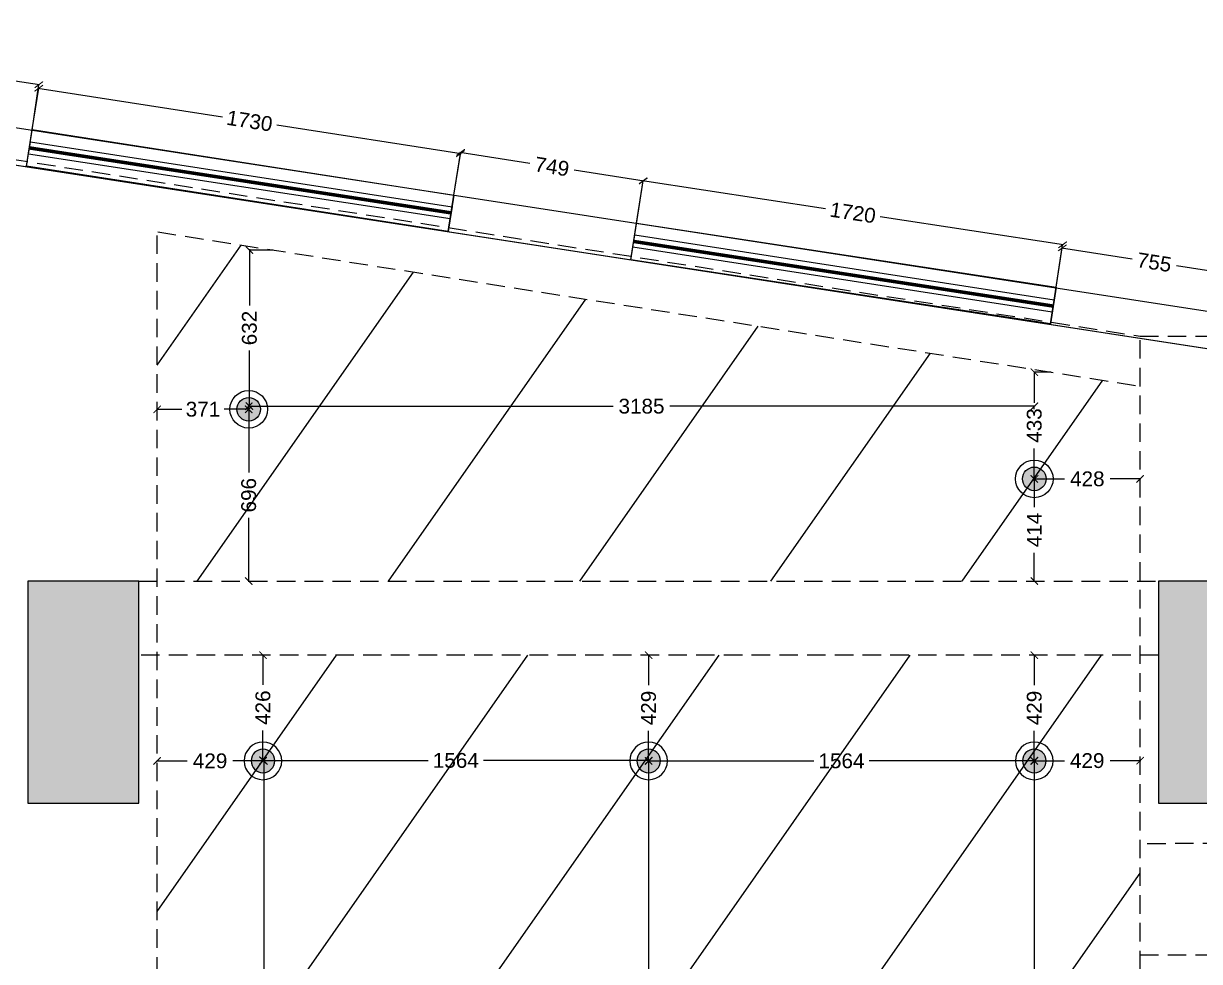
# Model space of a CAD drawing. Header units: millimetres. Extents: x 1464389 to 1998638, y -29162 to 256806.
# Drawn here: x 1771676 to 1776443, y 210751 to 214553 of the extents above; entities that cross this region are included whole.
import ezdxf

# ---------------------------------------------------------------- set-up
doc = ezdxf.new("R2010")
doc.units = ezdxf.units.MM
doc.header["$LTSCALE"] = 15
doc.header["$PDMODE"] = 35
doc.linetypes.add('DASHED2', pattern=[0.375, 0.25, -0.125])
doc.layers.get('0').update_dxf_attribs({"lineweight": 5})
for name, color, linetype in [('0_COVE_loop', 30, 'Continuous'), ('A-WNDW', 4, 'Continuous'), ('GFC Walls', 14, 'Continuous'), ('S-col-3', 3, 'Continuous')]:
    doc.layers.add(name, color=color, linetype=linetype)
doc.layers.add('Hatch', color=252, linetype='Continuous', lineweight=15)
doc.styles.add('ARIAL', font='arial.ttf')
doc.dimstyles.new('SC-25', dxfattribs={"dimtxt": 60, "dimasz": 30, "dimexe": 0, "dimexo": 0, "dimgap": 25, "dimtad": 0, "dimdec": 0, "dimzin": 0, "dimdsep": 46, "dimtxsty": 'ARIAL', "dimblk": 'ARCHTICK', "dimcen": 0.09, "dimdle": 3, "dimclrd": 251, "dimclre": 251, "dimclrt": 1, "dimadec": 0, "dimazin": 0, "dimtfac": 1, "dimtdec": 0, "dimtofl": 0, "dimtmove": 0, "dimatfit": 2, "dimfxl": 100, "dimtolj": 1, "dimtzin": 0, "dimarcsym": 0})

# ---------------------------------------------------------------- blocks, each defined once
blk = doc.blocks.new('_ArchTick')
at = {"color": 0, "linetype": 'ByBlock', "const_width": 0.15}
blk.add_lwpolyline([(-0.5, -0.5), (0.5, 0.5)], dxfattribs=at)
blk = doc.blocks.new('*D1273')
at = {"color": 251, "lineweight": -2, "transparency": 16777216}
for p, q in [((1770979.3, 214228.3), (1771006.3, 214412.3)), ((1771003.3, 214412.7), (1771282.3, 214371.8)), ((1771741.2, 214304.4), (1771462.2, 214345.3)), ((1771711.2, 214120.8), (1771738.2, 214304.8))]:
    blk.add_line(p, q, dxfattribs=at)
at = {"layer": 'Defpoints', "color": 0, "transparency": 16777216}
for p in [(1771738.2, 214304.8), (1770979.3, 214228.3), (1771711.2, 214120.8)]:
    blk.add_point(p, dxfattribs=at)
at = {"color": 251, "lineweight": -2, "transparency": 16777216, "xscale": 30, "yscale": 30, "zscale": 30}
for p, rotation in [((1771006.3, 214412.3), 171.6461493205885), ((1771738.2, 214304.8), 351.6461493205885)]:
    blk.add_blockref('_ArchTick', p, dxfattribs=dict(at, rotation=rotation))
at = {"color": 1, "transparency": 16777216, "insert": (1771372.2, 214358.5), "char_height": 60, "attachment_point": 5, "rotation": 351.6461, "style": 'ARIAL'}
blk.add_mtext('\\A1;740', dxfattribs=at)
blk = doc.blocks.new('*D1274')
at = {"color": 251, "lineweight": -2, "transparency": 16777216}
for p, q in [((1771711.5, 214122.5), (1771737.5, 214290.2)), ((1771734.5, 214290.7), (1772481.9, 214174.8)), ((1773450, 214024.7), (1772702.6, 214140.6)), ((1773421, 213857.4), (1773447, 214025.2))]:
    blk.add_line(p, q, dxfattribs=at)
at = {"layer": 'Defpoints', "color": 0, "transparency": 16777216}
for p in [(1771711.5, 214122.5), (1773447, 214025.2), (1773421, 213857.4)]:
    blk.add_point(p, dxfattribs=at)
at = {"color": 251, "lineweight": -2, "transparency": 16777216, "xscale": 30, "yscale": 30, "zscale": 30}
for p, rotation in [((1771737.5, 214290.2), 171.1865083615239), ((1773447, 214025.2), 351.1865083615239)]:
    blk.add_blockref('_ArchTick', p, dxfattribs=dict(at, rotation=rotation))
at = {"color": 1, "transparency": 16777216, "insert": (1772592.3, 214157.7), "char_height": 60, "attachment_point": 5, "rotation": 351.1865, "style": 'ARIAL'}
blk.add_mtext('\\A1;1730', dxfattribs=at)
blk = doc.blocks.new('*D1275')
at = {"color": 251, "lineweight": -2, "transparency": 16777216}
for p, q in [((1773421, 213857.4), (1773448.3, 214030.6)), ((1773445.3, 214031.1), (1773728.3, 213986.6)), ((1774191.4, 213913.8), (1773908.3, 213958.3)), ((1774161.2, 213741.1), (1774188.4, 213914.3))]:
    blk.add_line(p, q, dxfattribs=at)
at = {"layer": 'Defpoints', "color": 0, "transparency": 16777216}
for p in [(1774188.4, 213914.3), (1773421, 213857.4), (1774161.2, 213741.1)]:
    blk.add_point(p, dxfattribs=at)
at = {"color": 251, "lineweight": -2, "transparency": 16777216, "xscale": 30, "yscale": 30, "zscale": 30}
for p, rotation in [((1773448.3, 214030.6), 171.0693466105839), ((1774188.4, 213914.3), 351.0693466105839)]:
    blk.add_blockref('_ArchTick', p, dxfattribs=dict(at, rotation=rotation))
at = {"color": 1, "transparency": 16777216, "insert": (1773818.3, 213972.5), "char_height": 60, "attachment_point": 5, "rotation": 351.0693, "style": 'ARIAL'}
blk.add_mtext('\\A1;749', dxfattribs=at)
blk = doc.blocks.new('*D1276')
at = {"color": 251, "lineweight": -2, "transparency": 16777216}
for p, q in [((1774161.5, 213743.3), (1774187.8, 213915.4)), ((1774184.9, 213915.9), (1774927.7, 213802.4)), ((1775891.4, 213655.3), (1775148.5, 213768.7)), ((1775862.1, 213483.7), (1775888.4, 213655.7))]:
    blk.add_line(p, q, dxfattribs=at)
at = {"layer": 'Defpoints', "color": 0, "transparency": 16777216}
for p in [(1774161.5, 213743.3), (1775888.4, 213655.7), (1775862.1, 213483.7)]:
    blk.add_point(p, dxfattribs=at)
at = {"color": 251, "lineweight": -2, "transparency": 16777216, "xscale": 30, "yscale": 30, "zscale": 30}
for p, rotation in [((1774187.8, 213915.4), 171.3183478215825), ((1775888.4, 213655.7), 351.3183478215824)]:
    blk.add_blockref('_ArchTick', p, dxfattribs=dict(at, rotation=rotation))
at = {"color": 1, "transparency": 16777216, "insert": (1775038.1, 213785.6), "char_height": 60, "attachment_point": 5, "rotation": 351.3183, "style": 'ARIAL'}
blk.add_mtext('\\A1;1720', dxfattribs=at)
blk = doc.blocks.new('*D1277')
at = {"color": 251, "lineweight": -2, "transparency": 16777216}
for p, q in [((1775862.1, 213483.7), (1775887.2, 213643.2)), ((1775884.2, 213643.6), (1776169.9, 213598.7)), ((1776636, 213525.5), (1776350.3, 213570.4)), ((1776608, 213366.5), (1776633, 213525.9))]:
    blk.add_line(p, q, dxfattribs=at)
at = {"layer": 'Defpoints', "color": 0, "transparency": 16777216}
for p in [(1776633, 213525.9), (1775862.1, 213483.7), (1776608, 213366.5)]:
    blk.add_point(p, dxfattribs=at)
at = {"color": 251, "lineweight": -2, "transparency": 16777216, "xscale": 30, "yscale": 30, "zscale": 30}
for p, rotation in [((1775887.2, 213643.2), 171.0695210684895), ((1776633, 213525.9), 351.0695210684895)]:
    blk.add_blockref('_ArchTick', p, dxfattribs=dict(at, rotation=rotation))
at = {"color": 1, "transparency": 16777216, "insert": (1776260.1, 213584.6), "char_height": 60, "attachment_point": 5, "rotation": 351.0695, "style": 'ARIAL'}
blk.add_mtext('\\A1;755', dxfattribs=at)
blk = doc.blocks.new('mot cob 12w')
h = blk.add_hatch(color=219)
h.dxf.hatch_style = 1
h.set_gradient(color1=(100, 33, 101), color2=(248, 215, 49), name='HEMISPHERICAL')
h.paths.add_polyline_path([(-161097.6, 77016.2, 1), (-161193.2, 77016.2, 1)])
for radius in [76.2, 47.8]:
    blk.add_circle((-161145.4, 77016.2), radius)
blk = doc.blocks.new('LIGHTS 12W')
for p in [(1133058.3, 80107.2), (1136243.1, 79825.1)]:
    blk.add_blockref('mot cob 12w', p)
at = {"xscale": -1, "rotation": 359.9999999999894}
for p in [(810825.2, 78682), (812388.7, 78682), (813952.3, 78682)]:
    blk.add_blockref('mot cob 12w', p, dxfattribs=at)
blk = doc.blocks.new('*D462')
at = {"layer": '0_COVE_loop', "color": 251, "lineweight": -2, "transparency": 16777216}
for p, q in [((979704.9, -240899.8), (981185.5, -240899.8)), ((979707.9, -240912.2), (979707.9, -240899.8)), ((982895.7, -240899.8), (981415.1, -240899.8)), ((982892.7, -240912.2), (982892.7, -240899.8))]:
    blk.add_line(p, q, dxfattribs=at)
at = {"layer": 'Defpoints', "color": 0, "transparency": 16777216}
for p in [(979707.9, -240912.2), (982892.7, -240899.8), (982892.7, -240912.2)]:
    blk.add_point(p, dxfattribs=at)
at = {"layer": '0_COVE_loop', "color": 251, "lineweight": -2, "transparency": 16777216, "xscale": 30, "yscale": 30, "zscale": 30, "rotation": 180}
blk.add_blockref('_ArchTick', (979707.9, -240899.8), dxfattribs=at)
at = {"layer": '0_COVE_loop', "color": 251, "lineweight": -2, "transparency": 16777216, "xscale": 30, "yscale": 30, "zscale": 30}
blk.add_blockref('_ArchTick', (982892.7, -240899.8), dxfattribs=at)
at = {"layer": '0_COVE_loop', "color": 1, "transparency": 16777216, "insert": (981300.3, -240899.8), "char_height": 60, "attachment_point": 5, "style": 'ARIAL'}
blk.add_mtext('\\A1;3185', dxfattribs=at)
blk = doc.blocks.new('*D463')
at = {"layer": '0_COVE_loop', "color": 251, "lineweight": -2, "transparency": 16777216}
for p, q in [((979707.9, -240909.2), (979707.9, -241168.9)), ((979707.9, -240912.2), (979707.9, -240912.2)), ((979707.9, -241611.5), (979707.9, -241351.8)), ((979707.9, -241608.5), (979707.9, -241608.5))]:
    blk.add_line(p, q, dxfattribs=at)
at = {"layer": 'Defpoints', "color": 0, "transparency": 16777216}
for p in [(979707.9, -240912.2), (979707.9, -241608.5), (979707.9, -241608.5)]:
    blk.add_point(p, dxfattribs=at)
at = {"layer": '0_COVE_loop', "color": 251, "lineweight": -2, "transparency": 16777216, "xscale": 30, "yscale": 30, "zscale": 30}
for p, rotation in [((979707.9, -240912.2), 90), ((979707.9, -241608.5), 270)]:
    blk.add_blockref('_ArchTick', p, dxfattribs=dict(at, rotation=rotation))
at = {"layer": '0_COVE_loop', "color": 1, "transparency": 16777216, "insert": (979707.9, -241260.4), "char_height": 60, "attachment_point": 5, "rotation": 90, "style": 'ARIAL'}
blk.add_mtext('\\A1;696', dxfattribs=at)
blk = doc.blocks.new('*D464')
at = {"layer": '0_COVE_loop', "color": 251, "lineweight": -2, "transparency": 16777216}
for p, q in [((979710.7, -240263.7), (979710.7, -240491.6)), ((979807.1, -240266.7), (979710.7, -240266.7)), ((979710.7, -240901.8), (979710.7, -240673.9)), ((979707.9, -240898.8), (979710.7, -240898.8))]:
    blk.add_line(p, q, dxfattribs=at)
at = {"layer": 'Defpoints', "color": 0, "transparency": 16777216}
for p in [(979710.7, -240266.7), (979807.1, -240266.7), (979707.9, -240898.8)]:
    blk.add_point(p, dxfattribs=at)
at = {"layer": '0_COVE_loop', "color": 251, "lineweight": -2, "transparency": 16777216, "xscale": 30, "yscale": 30, "zscale": 30}
for p, rotation in [((979710.7, -240266.7), 90), ((979710.7, -240898.8), 270)]:
    blk.add_blockref('_ArchTick', p, dxfattribs=dict(at, rotation=rotation))
at = {"layer": '0_COVE_loop', "color": 1, "transparency": 16777216, "insert": (979710.7, -240582.8), "char_height": 60, "attachment_point": 5, "rotation": 90, "style": 'ARIAL'}
blk.add_mtext('\\A1;632', dxfattribs=at)
blk = doc.blocks.new('*D465')
at = {"layer": '0_COVE_loop', "color": 251, "lineweight": -2, "transparency": 16777216}
for p, q in [((979333.7, -240912.2), (979436.8, -240912.2)), ((979710.9, -240912.2), (979607.8, -240912.2))]:
    blk.add_line(p, q, dxfattribs=at)
at = {"layer": 'Defpoints', "color": 0, "transparency": 16777216}
for p in [(979336.7, -240912.2), (979336.7, -240912.2), (979707.9, -240912.2)]:
    blk.add_point(p, dxfattribs=at)
at = {"layer": '0_COVE_loop', "color": 251, "lineweight": -2, "transparency": 16777216, "xscale": 30, "yscale": 30, "zscale": 30, "rotation": 180}
blk.add_blockref('_ArchTick', (979336.7, -240912.2), dxfattribs=at)
at = {"layer": '0_COVE_loop', "color": 251, "lineweight": -2, "transparency": 16777216, "xscale": 30, "yscale": 30, "zscale": 30}
blk.add_blockref('_ArchTick', (979707.9, -240912.2), dxfattribs=at)
at = {"layer": '0_COVE_loop', "color": 1, "transparency": 16777216, "insert": (979522.3, -240912.2), "char_height": 60, "attachment_point": 5, "style": 'ARIAL'}
blk.add_mtext('\\A1;371', dxfattribs=at)
blk = doc.blocks.new('*D466')
at = {"layer": '0_COVE_loop', "color": 251, "lineweight": -2, "transparency": 16777216}
for p, q in [((982892.7, -241191.3), (982892.7, -241309)), ((982892.7, -241194.3), (982892.7, -241194.3)), ((982892.7, -241611.5), (982892.7, -241493.8)), ((982892.7, -241608.5), (982892.7, -241608.5))]:
    blk.add_line(p, q, dxfattribs=at)
at = {"layer": 'Defpoints', "color": 0, "transparency": 16777216}
for p in [(982892.7, -241194.3), (982892.7, -241608.5), (982892.7, -241608.5)]:
    blk.add_point(p, dxfattribs=at)
at = {"layer": '0_COVE_loop', "color": 251, "lineweight": -2, "transparency": 16777216, "xscale": 30, "yscale": 30, "zscale": 30}
for p, rotation in [((982892.7, -241194.3), 90), ((982892.7, -241608.5), 270)]:
    blk.add_blockref('_ArchTick', p, dxfattribs=dict(at, rotation=rotation))
at = {"layer": '0_COVE_loop', "color": 1, "transparency": 16777216, "insert": (982892.7, -241401.4), "char_height": 60, "attachment_point": 5, "rotation": 90, "style": 'ARIAL'}
blk.add_mtext('\\A1;414', dxfattribs=at)
blk = doc.blocks.new('*D467')
at = {"layer": '0_COVE_loop', "color": 251, "lineweight": -2, "transparency": 16777216}
for p, q in [((982890.7, -241194.3), (983015.1, -241194.3)), ((983324.6, -241194.3), (983200.2, -241194.3))]:
    blk.add_line(p, q, dxfattribs=at)
at = {"layer": 'Defpoints', "color": 0, "transparency": 16777216}
for p in [(982893.7, -241194.3), (983321.6, -241194.3), (983321.6, -241194.3)]:
    blk.add_point(p, dxfattribs=at)
at = {"layer": '0_COVE_loop', "color": 251, "lineweight": -2, "transparency": 16777216, "xscale": 30, "yscale": 30, "zscale": 30, "rotation": 180}
blk.add_blockref('_ArchTick', (982893.7, -241194.3), dxfattribs=at)
at = {"layer": '0_COVE_loop', "color": 251, "lineweight": -2, "transparency": 16777216, "xscale": 30, "yscale": 30, "zscale": 30}
blk.add_blockref('_ArchTick', (983321.6, -241194.3), dxfattribs=at)
at = {"layer": '0_COVE_loop', "color": 1, "transparency": 16777216, "insert": (983107.6, -241194.3), "char_height": 60, "attachment_point": 5, "style": 'ARIAL'}
blk.add_mtext('\\A1;428', dxfattribs=at)
blk = doc.blocks.new('*D468')
at = {"layer": '0_COVE_loop', "color": 251, "lineweight": -2, "transparency": 16777216}
for p, q in [((982892.7, -240758.6), (982892.7, -240885.5)), ((982960.6, -240761.6), (982892.7, -240761.6)), ((982892.7, -241197.3), (982892.7, -241070.5)), ((982892.7, -241194.3), (982892.7, -241194.3))]:
    blk.add_line(p, q, dxfattribs=at)
at = {"layer": 'Defpoints', "color": 0, "transparency": 16777216}
for p in [(982892.7, -240761.6), (982960.6, -240761.6), (982892.7, -241194.3)]:
    blk.add_point(p, dxfattribs=at)
at = {"layer": '0_COVE_loop', "color": 251, "lineweight": -2, "transparency": 16777216, "xscale": 30, "yscale": 30, "zscale": 30}
for p, rotation in [((982892.7, -240761.6), 90), ((982892.7, -241194.3), 270)]:
    blk.add_blockref('_ArchTick', p, dxfattribs=dict(at, rotation=rotation))
at = {"layer": '0_COVE_loop', "color": 1, "transparency": 16777216, "insert": (982892.7, -240978), "char_height": 60, "attachment_point": 5, "rotation": 90, "style": 'ARIAL'}
blk.add_mtext('\\A1;433', dxfattribs=at)
blk = doc.blocks.new('*D530')
at = {"layer": '0_COVE_loop', "color": 251, "lineweight": -2, "transparency": 16777216}
for p, q in [((979762.6, -242335.7), (980435.7, -242335.7)), ((979765.6, -242337.4), (979765.6, -242335.7)), ((981332.1, -242335.7), (980659, -242335.7)), ((981329.1, -242337.4), (981329.1, -242335.7))]:
    blk.add_line(p, q, dxfattribs=at)
at = {"layer": 'Defpoints', "color": 0, "transparency": 16777216}
for p in [(979765.6, -242337.4), (981329.1, -242335.7), (981329.1, -242337.4)]:
    blk.add_point(p, dxfattribs=at)
at = {"layer": '0_COVE_loop', "color": 251, "lineweight": -2, "transparency": 16777216, "xscale": 30, "yscale": 30, "zscale": 30, "rotation": 180}
blk.add_blockref('_ArchTick', (979765.6, -242335.7), dxfattribs=at)
at = {"layer": '0_COVE_loop', "color": 251, "lineweight": -2, "transparency": 16777216, "xscale": 30, "yscale": 30, "zscale": 30}
blk.add_blockref('_ArchTick', (981329.1, -242335.7), dxfattribs=at)
at = {"layer": '0_COVE_loop', "color": 1, "transparency": 16777216, "insert": (980547.4, -242335.7), "char_height": 60, "attachment_point": 5, "style": 'ARIAL'}
blk.add_mtext('\\A1;1564', dxfattribs=at)
blk = doc.blocks.new('*D531')
at = {"layer": '0_COVE_loop', "color": 251, "lineweight": -2, "transparency": 16777216}
for p, q in [((981326.1, -242337.4), (981999.3, -242337.4)), ((982895.7, -242337.4), (982222.6, -242337.4))]:
    blk.add_line(p, q, dxfattribs=at)
at = {"layer": 'Defpoints', "color": 0, "transparency": 16777216}
for p in [(981329.1, -242337.4), (982892.7, -242337.4), (982892.7, -242337.4)]:
    blk.add_point(p, dxfattribs=at)
at = {"layer": '0_COVE_loop', "color": 251, "lineweight": -2, "transparency": 16777216, "xscale": 30, "yscale": 30, "zscale": 30, "rotation": 180}
blk.add_blockref('_ArchTick', (981329.1, -242337.4), dxfattribs=at)
at = {"layer": '0_COVE_loop', "color": 251, "lineweight": -2, "transparency": 16777216, "xscale": 30, "yscale": 30, "zscale": 30}
blk.add_blockref('_ArchTick', (982892.7, -242337.4), dxfattribs=at)
at = {"layer": '0_COVE_loop', "color": 1, "transparency": 16777216, "insert": (982110.9, -242337.4), "char_height": 60, "attachment_point": 5, "style": 'ARIAL'}
blk.add_mtext('\\A1;1564', dxfattribs=at)
blk = doc.blocks.new('*D532')
at = {"layer": '0_COVE_loop', "color": 251, "lineweight": -2, "transparency": 16777216}
for p, q in [((982889.7, -242336.4), (983014.6, -242336.4)), ((983324.6, -242336.4), (983199.7, -242336.4))]:
    blk.add_line(p, q, dxfattribs=at)
at = {"layer": 'Defpoints', "color": 0, "transparency": 16777216}
for p in [(982892.7, -242336.4), (983321.6, -242336.4), (983321.6, -242336.4)]:
    blk.add_point(p, dxfattribs=at)
at = {"layer": '0_COVE_loop', "color": 251, "lineweight": -2, "transparency": 16777216, "xscale": 30, "yscale": 30, "zscale": 30, "rotation": 180}
blk.add_blockref('_ArchTick', (982892.7, -242336.4), dxfattribs=at)
at = {"layer": '0_COVE_loop', "color": 251, "lineweight": -2, "transparency": 16777216, "xscale": 30, "yscale": 30, "zscale": 30}
blk.add_blockref('_ArchTick', (983321.6, -242336.4), dxfattribs=at)
at = {"layer": '0_COVE_loop', "color": 1, "transparency": 16777216, "insert": (983107.1, -242336.4), "char_height": 60, "attachment_point": 5, "style": 'ARIAL'}
blk.add_mtext('\\A1;429', dxfattribs=at)
blk = doc.blocks.new('*D533')
at = {"layer": '0_COVE_loop', "color": 251, "lineweight": -2, "transparency": 16777216}
for p, q in [((979333.7, -242337.4), (979458.6, -242337.4)), ((979768.6, -242337.4), (979643.7, -242337.4))]:
    blk.add_line(p, q, dxfattribs=at)
at = {"layer": 'Defpoints', "color": 0, "transparency": 16777216}
for p in [(979336.7, -242337.4), (979336.7, -242337.4), (979765.6, -242337.4)]:
    blk.add_point(p, dxfattribs=at)
at = {"layer": '0_COVE_loop', "color": 251, "lineweight": -2, "transparency": 16777216, "xscale": 30, "yscale": 30, "zscale": 30, "rotation": 180}
blk.add_blockref('_ArchTick', (979336.7, -242337.4), dxfattribs=at)
at = {"layer": '0_COVE_loop', "color": 251, "lineweight": -2, "transparency": 16777216, "xscale": 30, "yscale": 30, "zscale": 30}
blk.add_blockref('_ArchTick', (979765.6, -242337.4), dxfattribs=at)
at = {"layer": '0_COVE_loop', "color": 1, "transparency": 16777216, "insert": (979551.2, -242337.4), "char_height": 60, "attachment_point": 5, "style": 'ARIAL'}
blk.add_mtext('\\A1;429', dxfattribs=at)
blk = doc.blocks.new('*D534')
at = {"layer": '0_COVE_loop', "color": 251, "lineweight": -2, "transparency": 16777216}
for p, q in [((979765.6, -241905.5), (979765.6, -242029.1)), ((979765.6, -241908.5), (979765.6, -241908.5)), ((979765.6, -242337.7), (979765.6, -242214.1)), ((979765.6, -242334.7), (979765.6, -242334.7))]:
    blk.add_line(p, q, dxfattribs=at)
at = {"layer": 'Defpoints', "color": 0, "transparency": 16777216}
for p in [(979765.6, -241908.5), (979765.6, -241908.5), (979765.6, -242334.7)]:
    blk.add_point(p, dxfattribs=at)
at = {"layer": '0_COVE_loop', "color": 251, "lineweight": -2, "transparency": 16777216, "xscale": 30, "yscale": 30, "zscale": 30}
for p, rotation in [((979765.6, -241908.5), 90), ((979765.6, -242334.7), 270)]:
    blk.add_blockref('_ArchTick', p, dxfattribs=dict(at, rotation=rotation))
at = {"layer": '0_COVE_loop', "color": 1, "transparency": 16777216, "insert": (979765.6, -242121.6), "char_height": 60, "attachment_point": 5, "rotation": 90, "style": 'ARIAL'}
blk.add_mtext('\\A1;426', dxfattribs=at)
blk = doc.blocks.new('*D535')
at = {"layer": '0_COVE_loop', "color": 251, "lineweight": -2, "transparency": 16777216}
for p, q in [((979765.6, -242337.4), (979769.1, -242337.4)), ((979769.1, -242334.4), (979769.1, -243525.8)), ((979769.1, -244947.4), (979769.1, -243756)), ((979765.6, -244944.4), (979769.1, -244944.4))]:
    blk.add_line(p, q, dxfattribs=at)
at = {"layer": 'Defpoints', "color": 0, "transparency": 16777216}
for p in [(979765.6, -242337.4), (979765.6, -244944.4), (979769.1, -244944.4)]:
    blk.add_point(p, dxfattribs=at)
at = {"layer": '0_COVE_loop', "color": 251, "lineweight": -2, "transparency": 16777216, "xscale": 30, "yscale": 30, "zscale": 30}
for p, rotation in [((979769.1, -242337.4), 90), ((979769.1, -244944.4), 270)]:
    blk.add_blockref('_ArchTick', p, dxfattribs=dict(at, rotation=rotation))
at = {"layer": '0_COVE_loop', "color": 1, "transparency": 16777216, "insert": (979769.1, -243640.9), "char_height": 60, "attachment_point": 5, "rotation": 90, "style": 'ARIAL'}
blk.add_mtext('\\A1;2607', dxfattribs=at)
blk = doc.blocks.new('*D537')
at = {"layer": '0_COVE_loop', "color": 251, "lineweight": -2, "transparency": 16777216}
for p, q in [((981329.1, -241905.5), (981329.1, -242030.4)), ((981329.1, -241908.5), (981329.1, -241908.5)), ((981329.1, -242340.4), (981329.1, -242215.5)), ((981329.1, -242337.4), (981329.1, -242337.4))]:
    blk.add_line(p, q, dxfattribs=at)
at = {"layer": 'Defpoints', "color": 0, "transparency": 16777216}
for p in [(981329.1, -241908.5), (981329.1, -241908.5), (981329.1, -242337.4)]:
    blk.add_point(p, dxfattribs=at)
at = {"layer": '0_COVE_loop', "color": 251, "lineweight": -2, "transparency": 16777216, "xscale": 30, "yscale": 30, "zscale": 30}
for p, rotation in [((981329.1, -241908.5), 90), ((981329.1, -242337.4), 270)]:
    blk.add_blockref('_ArchTick', p, dxfattribs=dict(at, rotation=rotation))
at = {"layer": '0_COVE_loop', "color": 1, "transparency": 16777216, "insert": (981329.1, -242122.9), "char_height": 60, "attachment_point": 5, "rotation": 90, "style": 'ARIAL'}
blk.add_mtext('\\A1;429', dxfattribs=at)
blk = doc.blocks.new('*D538')
at = {"layer": '0_COVE_loop', "color": 251, "lineweight": -2, "transparency": 16777216}
for p, q in [((981329.1, -242334.4), (981329.1, -243525.8)), ((981329.1, -242337.4), (981329.1, -242337.4)), ((981329.1, -244947.4), (981329.1, -243756)), ((981329.1, -244944.4), (981329.1, -244944.4))]:
    blk.add_line(p, q, dxfattribs=at)
at = {"layer": 'Defpoints', "color": 0, "transparency": 16777216}
for p in [(981329.1, -242337.4), (981329.1, -244944.4), (981329.1, -244944.4)]:
    blk.add_point(p, dxfattribs=at)
at = {"layer": '0_COVE_loop', "color": 251, "lineweight": -2, "transparency": 16777216, "xscale": 30, "yscale": 30, "zscale": 30}
for p, rotation in [((981329.1, -242337.4), 90), ((981329.1, -244944.4), 270)]:
    blk.add_blockref('_ArchTick', p, dxfattribs=dict(at, rotation=rotation))
at = {"layer": '0_COVE_loop', "color": 1, "transparency": 16777216, "insert": (981329.1, -243640.9), "char_height": 60, "attachment_point": 5, "rotation": 90, "style": 'ARIAL'}
blk.add_mtext('\\A1;2607', dxfattribs=at)
blk = doc.blocks.new('*D542')
at = {"layer": '0_COVE_loop', "color": 251, "lineweight": -2, "transparency": 16777216}
for p, q in [((982892.3, -242333.4), (982892.3, -243526.4)), ((982892.3, -242336.4), (982892.3, -242336.4)), ((982892.3, -244949.5), (982892.3, -243756.4)), ((982892.3, -244946.5), (982892.3, -244946.5))]:
    blk.add_line(p, q, dxfattribs=at)
at = {"layer": 'Defpoints', "color": 0, "transparency": 16777216}
for p in [(982892.3, -242336.4), (982892.3, -242336.4), (982892.3, -244946.5)]:
    blk.add_point(p, dxfattribs=at)
at = {"layer": '0_COVE_loop', "color": 251, "lineweight": -2, "transparency": 16777216, "xscale": 30, "yscale": 30, "zscale": 30}
for p, rotation in [((982892.3, -242336.4), 90), ((982892.3, -244946.5), 270)]:
    blk.add_blockref('_ArchTick', p, dxfattribs=dict(at, rotation=rotation))
at = {"layer": '0_COVE_loop', "color": 1, "transparency": 16777216, "insert": (982892.3, -243641.4), "char_height": 60, "attachment_point": 5, "rotation": 90, "style": 'ARIAL'}
blk.add_mtext('\\A1;2610', dxfattribs=at)
blk = doc.blocks.new('*D543')
at = {"layer": '0_COVE_loop', "color": 251, "lineweight": -2, "transparency": 16777216}
for p, q in [((982892.7, -241905.5), (982892.7, -242030.4)), ((982892.7, -241908.5), (982892.7, -241908.5)), ((982892.7, -242340.4), (982892.7, -242215.5)), ((982892.7, -242337.4), (982892.7, -242337.4))]:
    blk.add_line(p, q, dxfattribs=at)
at = {"layer": 'Defpoints', "color": 0, "transparency": 16777216}
for p in [(982892.7, -241908.5), (982892.7, -241908.5), (982892.7, -242337.4)]:
    blk.add_point(p, dxfattribs=at)
at = {"layer": '0_COVE_loop', "color": 251, "lineweight": -2, "transparency": 16777216, "xscale": 30, "yscale": 30, "zscale": 30}
for p, rotation in [((982892.7, -241908.5), 90), ((982892.7, -242337.4), 270)]:
    blk.add_blockref('_ArchTick', p, dxfattribs=dict(at, rotation=rotation))
at = {"layer": '0_COVE_loop', "color": 1, "transparency": 16777216, "insert": (982892.7, -242122.9), "char_height": 60, "attachment_point": 5, "rotation": 90, "style": 'ARIAL'}
blk.add_mtext('\\A1;429', dxfattribs=at)
blk = doc.blocks.new('4th floor dimention')
at = {"layer": '0_COVE_loop'}
for base, p1, p2, picture, middle in [((979710.7, -240266.7), (979707.9, -240898.8), (979807.1, -240266.7), '*D464', (979710.7, -240582.8)), ((982892.7, -240761.6), (982892.7, -241194.3), (982960.6, -240761.6), '*D468', (982892.7, -240978)), ((979707.9, -241608.5), (979707.9, -240912.2), (979707.9, -241608.5), '*D463', (979707.9, -241260.4)), ((982892.7, -241608.5), (982892.7, -241194.3), (982892.7, -241608.5), '*D466', (982892.7, -241401.4)), ((979765.6, -241908.5), (979765.6, -242334.7), (979765.6, -241908.5), '*D534', (979765.6, -242121.6)), ((981329.1, -241908.5), (981329.1, -242337.4), (981329.1, -241908.5), '*D537', (981329.1, -242122.9)), ((982892.7, -241908.5), (982892.7, -242337.4), (982892.7, -241908.5), '*D543', (982892.7, -242122.9)), ((979769.1, -244944.4), (979765.6, -242337.4), (979765.6, -244944.4), '*D535', (979769.1, -243640.9)), ((981329.1, -244944.4), (981329.1, -242337.4), (981329.1, -244944.4), '*D538', (981329.1, -243640.9)), ((982892.3, -242336.4), (982892.3, -244946.5), (982892.3, -242336.4), '*D542', (982892.3, -243641.4))]:
    dim = blk.add_linear_dim(base=base, p1=p1, p2=p2, angle=90, dimstyle='SC-25', dxfattribs=at)
    dim.commit()
    dim.dimension.update_dxf_attribs({"geometry": picture, "text_midpoint": middle})
for base, p1, p2, picture, middle in [((979336.7, -240912.2), (979707.9, -240912.2), (979336.7, -240912.2), '*D465', (979522.3, -240912.2)), ((982892.7, -240899.8), (979707.9, -240912.2), (982892.7, -240912.2), '*D462', (981300.3, -240899.8)), ((983321.6, -241194.3), (982893.7, -241194.3), (983321.6, -241194.3), '*D467', (983107.6, -241194.3)), ((979336.7, -242337.4), (979765.6, -242337.4), (979336.7, -242337.4), '*D533', (979551.2, -242337.4)), ((981329.1434, -242335.6913), (979765.5967, -242337.3611), (981329.1434, -242337.3611), '*D530', (980547.37, -242335.6913)), ((982892.7, -242337.4), (981329.1, -242337.4), (982892.7, -242337.4), '*D531', (982110.9, -242337.4)), ((983321.6, -242336.4), (982892.7, -242336.4), (983321.6, -242336.4), '*D532', (983107.1, -242336.4))]:
    dim = blk.add_linear_dim(base=base, p1=p1, p2=p2, dimstyle='SC-25', dxfattribs=at)
    dim.commit()
    dim.dimension.update_dxf_attribs({"geometry": picture, "text_midpoint": middle})

msp = doc.modelspace()

# ---------------------------------------------------------------- hatches: boundary and pattern name
at = {"layer": 'Hatch', "true_color": 0xa953a0}
h = msp.add_hatch(dxfattribs=at)
h.set_pattern_fill('ANSI31', color=215, scale=200, angle=10)
h.set_pattern_definition([(55, (1353770.7, 220033.9), (-520.16155, 364.221), [])])
h.paths.add_polyline_path([(1761120.8, 215600.5), (1761132, 215671.8), (1759832.7, 215881.1), (1759832.7, 214004.5), (1771480.8, 214004.5)])
h.paths.add_polyline_path([(1769249.7, 214348.2), (1769272.9, 214496.4), (1769273.2, 214496.4), (1769249.9, 214348.2)], flags=16)
h.paths.add_polyline_path([(1766398.7, 213704.5), (1762153.3, 213704.5), (1762153.3, 212292.6), (1766398.7, 212292.6)])
h.paths.add_polyline_path([(1761553.3, 213704.5), (1760128.4, 213704.5), (1760128.4, 212292.6), (1761553.3, 212292.6)])
h.paths.add_polyline_path([(1766398.7, 211992.6), (1762153.3, 211992.6), (1762153.3, 205132.9), (1766398.7, 205132.9)])
h.paths.add_polyline_path([(1771617.7, 211992.6), (1766998.7, 211992.6), (1766998.7, 200554.4), (1771617.7, 200554.4)])
h.paths.add_polyline_path([(1776202.5, 211992.6), (1772217.7, 211992.6), (1772217.7, 201169.4), (1776202.5, 201169.4)])
h.paths.add_polyline_path([(1776202.5, 213082.8), (1772217.7, 213708.3), (1772217.7, 212292.6), (1776202.5, 212292.6)])
h.paths.add_polyline_path([(1781501.7, 212460.8), (1780743.4, 212577.6), (1780743.4, 212577.6), (1779033.8, 212841), (1776802.5, 213143.1), (1776802.5, 212292.6), (1781501.7, 212292.6)])
h.paths.add_polyline_path([(1781441.7, 210430.6), (1781361.7, 210430.6), (1781361.7, 210778.7), (1777072.7, 210778.7), (1777072.7, 206915.4), (1781361.7, 206915.4), (1781361.7, 207156.4), (1781441.7, 207156.4)])
h.paths.add_polyline_path([(1783156.7, 211005.6), (1781706.7, 211005.6), (1781706.7, 206915.4), (1783156.7, 206915.4)])
h.paths.add_polyline_path([(1783156.7, 206615.4), (1781706.7, 206615.4), (1781706.7, 200569.4), (1783156.7, 200569.4)])
h.paths.add_polyline_path([(1781441.7, 206356.4), (1781361.7, 206356.4), (1781361.7, 206615.4), (1777072.7, 206615.4), (1777072.7, 200569.4), (1781441.7, 200569.4)])
h.paths.add_polyline_path([(1781441.7, 200219.4), (1776847.7, 200219.4), (1776847.7, 198269.1), (1781441.7, 198269.1)])
h.paths.add_polyline_path([(1783156.7, 200219.4), (1781706.7, 200219.4), (1781706.7, 198269.1), (1783156.7, 198269.1)])
h.paths.add_polyline_path([(1766398.7, 204532.9), (1762153.3, 204532.9), (1762153.3, 200559.3), (1766398.7, 200559.3)])
h.paths.add_polyline_path([(1761778.4, 200259.2), (1759832.7, 200259.2), (1759832.7, 198269.1), (1761778.4, 198269.1)])
h.paths.add_polyline_path([(1767403.7, 200204.4), (1766923.7, 200204.4), (1766448.7, 200204.4), (1766448.7, 200259.3), (1762153.4, 200259.3), (1762153.4, 198269.1), (1767403.7, 198269.1)])
h.paths.add_polyline_path([(1766863.7, 197972.6), (1766863.7, 198027.6), (1766863.7, 198069.1), (1762378.4, 198069.1), (1762378.4, 198069), (1761628.4, 198069), (1759832.7, 198069.1), (1759832.7, 197483.6), (1760482.7, 197483.6), (1760482.7, 196983.6), (1766863.7, 196983.6), (1766863.7, 197068.6)])
h.paths.add_polyline_path([(1774526.7, 201169.4), (1772217.7, 201169.4), (1772217.7, 200554.4), (1774526.7, 200554.4)])
h.paths.add_polyline_path([(1778021.5, 198152.1), (1778292.1, 198152.1), (1778292.1, 198306.7), (1778021.5, 198306.7)])
h.paths.add_polyline_path([(1780641.6, 198153.3), (1780641.6, 198307.8), (1780429.2, 198307.8), (1780429.2, 198153.3)])
h.paths.add_polyline_path([(1766889.4, 197071), (1766889.4, 197225.1), (1766734.9, 197225.1), (1766734.9, 197071)])
at = {"layer": 'S-col-3', "lineweight": -3, "ltscale": 0.15}
h = msp.add_hatch(color=1, dxfattribs=at)
h.dxf.hatch_style = 1
h.paths.add_polyline_path([(1771692.7, 211392.6), (1772142.7, 211392.6), (1772142.7, 212292.6), (1771692.7, 212292.6)])
h = msp.add_hatch(color=1, dxfattribs=at)
h.dxf.hatch_style = 1
h.paths.add_polyline_path([(1776277.5, 211392.6), (1776727.5, 211392.6), (1776727.5, 212292.6), (1776277.5, 212292.6)])

# ---------------------------------------------------------------- linework, layer by layer
for p, q in [((1771688.2, 213972.6), (1771711.4, 214120.8)), ((1773397, 213709.3), (1773420.3, 213857.5)), ((1773397.8, 213709.2), (1773421, 213857.4)), ((1774137.9, 213592.9), (1774161.2, 213741.1)), ((1775838.8, 213335.5), (1775862.1, 213483.7)), ((1775838.8, 213335.5), (1775862.1, 213483.7)), ((1775838.8, 213335.5), (1775862.1, 213483.7))]:
    msp.add_line(p, q)
for points in [[(1759682.7, 197333.6), (1759682.7, 215973.8), (1781651.7, 212589.5)], [(1761120.8, 215600.5), (1781501.7, 212460.8)], [(1761853.4, 215487.6), (1781501.7, 212460.8)]]:
    msp.add_lwpolyline(points)
at = {"layer": 'A-WNDW', "ltscale": 0.5}
for points in [[(1773405.9, 213760.3), (1771696, 214023.7), (1771703.6, 214073.1), (1773413.5, 213809.7)], [(1775846.3, 213382.6), (1774146.4, 213646.2), (1774154, 213695.7), (1775853.9, 213432)]]:
    msp.add_lwpolyline(points, close=True, dxfattribs=at)
at = {"layer": 'A-WNDW', "ltscale": 0.5, "const_width": 14.1}
for points in [[(1773409.7, 213785), (1771699.8, 214048.4)], [(1775850.1, 213407.3), (1774149.9, 213669.2)]]:
    msp.add_lwpolyline(points, dxfattribs=at)
at = {"layer": 'GFC Walls'}
for p, q in [((1771687.9, 213972.6), (1771711.2, 214120.8)), ((1772103.9, 213908.3), (1772850.2, 213793.5)), ((1773397.8, 213709.2), (1773421, 213857.4)), ((1774554, 213530.9), (1775300.3, 213416.1))]:
    msp.add_line(p, q, dxfattribs=at)
at = {"layer": 'GFC Walls', "color": 252, "linetype": 'DASHED2', "ltscale": 20, "true_color": 0x939598}
msp.add_line((1776202.5, 213285.2), (1776802.5, 213285.2), dxfattribs=at)
at = {"layer": 'GFC Walls'}
for points in [[(1771688.2, 213974.3), (1771711.5, 214122.5), (1773421, 213857.4), (1773397.8, 213709.2)], [(1774138.3, 213595.2), (1774161.5, 213743.3), (1775862.1, 213483.7), (1775838.8, 213335.5)]]:
    msp.add_lwpolyline(points, close=True, dxfattribs=at)
at = {"layer": 'GFC Walls', "color": 252, "linetype": 'DASHED2', "ltscale": 20, "true_color": 0x939598}
for points in [[(1771619.8, 214004.5), (1776204.6, 213284.9)], [(1772217.7, 198318.7), (1772217.7, 213707.9)], [(1772219.8, 213707.9), (1776204.6, 213082.5)], [(1776202.5, 200369.4), (1776202.5, 213285.2)], [(1772140.6, 212292.6), (1776277.5, 212292.6)], [(1776277.5, 211992.6), (1772142.7, 211992.6)], [(1781706.7, 210780.6), (1781706.7, 211230.6), (1776202.5, 211228.3)], [(1776202.5, 210778.3), (1781361.7, 210780.5)]]:
    msp.add_lwpolyline(points, dxfattribs=at)
at = {"layer": 'S-col-3', "color": 1, "lineweight": -3, "ltscale": 0.15}
for points in [[(1771692.7, 211392.6), (1772142.7, 211392.6), (1772142.7, 212292.6), (1771692.7, 212292.6)], [(1776277.5, 211392.6), (1776727.5, 211392.6), (1776727.5, 212292.6), (1776277.5, 212292.6)]]:
    msp.add_lwpolyline(points, close=True, dxfattribs=at)

# ---------------------------------------------------------------- block references
at = {"color": 2}
msp.add_blockref('LIGHTS 12W', (800676, 55865.6), dxfattribs=at)
at = {"layer": '0_COVE_loop'}
msp.add_blockref('4th floor dimention', (792881, 453901.1), dxfattribs=at)

# ---------------------------------------------------------------- dimensions: what is measured, and where the dimension line sits
for p1, p2, distance, picture, middle in [((1770979.3, 214228.3), (1771711.2, 214120.8), 186, '*D1273', (1771372.2, 214358.5)), ((1771711.5, 214122.5), (1773421, 213857.4), 169.8, '*D1274', (1772592.3, 214157.7)), ((1773421, 213857.4), (1774161.2, 213741.1), 175.3, '*D1275', (1773818.3, 213972.5)), ((1774161.5, 213743.3), (1775862.1, 213483.7), 174.1, '*D1276', (1775038.1, 213785.6)), ((1775862.1, 213483.7), (1776608, 213366.5), 161.4, '*D1277', (1776260.1, 213584.6))]:
    dim = msp.add_aligned_dim(p1=p1, p2=p2, distance=distance, dimstyle='SC-25')
    dim.commit()
    dim.dimension.update_dxf_attribs({"geometry": picture, "text_midpoint": middle})

doc.saveas('drawing.dxf')
